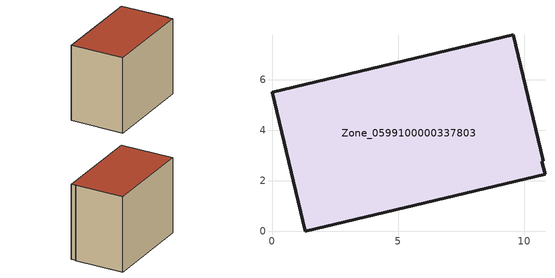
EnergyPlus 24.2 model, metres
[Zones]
Zone_0599100000337803
 floor ground (C_G): 10.74,2.79 10.69,2.77 10.82,2.25 1.31,0 0,5.5 9.56,7.77 z0
 wall outside (C_F): 10.74,2.79 9.56,7.77 0,5.5 1.31,0 10.82,2.25 10.69,2.77 10.74,2.79 z0:7.98
 roof outside (C_R): 10.69,2.77 10.74,2.79 9.56,7.77 0,5.5 1.31,0 10.82,2.25 z7.98
[BUILDING]
Pand.0599100000337803: North Axis=0; Terrain=City; Loads Convergence Tolerance Value=0.04; Temperature Convergence Tolerance Value=0.4; Solar Distribution=FullExterior; Maximum Number of Warmup Days=25; Minimum Number of Warmup Days=1
[Site:Location]
Rotterdam.The.Hague.AP_ZH_NLD Design_Conditions: Latitude=51.96; Longitude=4.45; Time Zone=1; Elevation=-4.5
[SITE:GROUNDTEMPERATURE:BUILDINGSURFACE]
18, 18, 18, 18, 18, 18, 18, 18, 18, 18, 18, 18
[MATERIAL] Thermal Absorptance=0.9; Solar Absorptance=0.7; Visible Absorptance=0.7
Name | Roughness | Thickness | Conductivity | Density | Specific Heat
G.TC.1975-1991 | MediumSmooth | 0.15 | 0.288461 | 540 | 1210
F.TC.1975-1991 | Rough | 0.3 | 0.230769 | 1920 | 840
R.TC.1975-1991 | MediumRough | 0.2 | 0.153846 | 1500 | 1000
[CONSTRUCTION]
C_G: G.TC.1975-1991
C_F: F.TC.1975-1991
C_R: R.TC.1975-1991
[ZONE]
Zone_0599100000337803: Type=1; Multiplier=1; Ceiling Height=Autocalculate; Volume=Autocalculate; Floor Area=autocalculate; Part of Total Floor Area=Yes
[ZONEINFILTRATION:DESIGNFLOWRATE]
Infil_Zone_0599100000337803: Zone or ZoneList or Space or SpaceList=Zone_0599100000337803; Schedule=AlwaysOn; Design Flow Rate Calculation Method=Flow/Area; Flow Rate per Floor Area=0.003; Constant Term Coefficient=1; Temperature Term Coefficient=0; Velocity Term Coefficient=0; Velocity Squared Term Coefficient=0
[HVACTEMPLATE:ZONE:IDEALLOADSAIRSYSTEM]
Zone_0599100000337803: Maximum Heating Supply Air Temperature=50; Minimum Cooling Supply Air Temperature=13; Maximum Heating Supply Air Humidity Ratio=0.0156; Minimum Cooling Supply Air Humidity Ratio=0.0077; Heating Limit=NoLimit; Cooling Limit=NoLimit; Dehumidification Control Type=ConstantSensibleHeatRatio; Cooling Sensible Heat Ratio=0.7; Dehumidification Setpoint=60; Humidification Control Type=None; Humidification Setpoint=30; Outdoor Air Method=None; Outdoor Air Flow Rate per Person=0.00944; Outdoor Air Flow Rate per Zone Floor Area=0; Outdoor Air Flow Rate per Zone=0; Demand Controlled Ventilation Type=None; Outdoor Air Economizer Type=NoEconomizer; Heat Recovery Type=None; Sensible Heat Recovery Effectiveness=0.7; Latent Heat Recovery Effectiveness=0.65
[ZONECONTROL:THERMOSTAT]
ThermostatControl_Zone_0599100000337803: Zone or ZoneList=Zone_0599100000337803; Control Type Schedule=DualSetpointControlType; Control 1=Thermostat_Zone_0599100000337803; Temperature Difference Between Cutout And Setpoint=0
[THERMOSTATSETPOINT:DUALSETPOINT]
Thermostat_Zone_0599100000337803: Heating Setpoint Temperature Schedule=HeatingSetpoint_Zone_0599100000337803; Cooling Setpoint Temperature Schedule=CoolingSetpoint_Zone_0599100000337803
[SCHEDULE:COMPACT]
HeatingSetpoint_Zone_0599100000337803: Through: 12/31, For: AllDays, Until: 24:00, 21
CoolingSetpoint_Zone_0599100000337803: Through: 12/31, For: AllDays, Until: 24:00, 24
DualSetpointControlType: Through: 12/31, For: AllDays, Until: 24:00, 4
AlwaysOn: Through: 12/31, For: AllDays, Until: 24:00, 1
